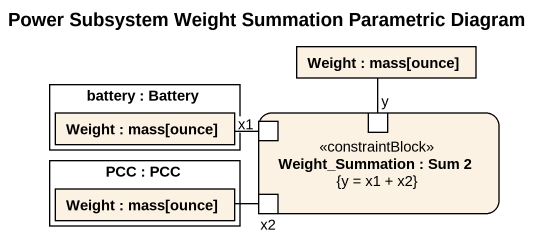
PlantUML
@startuml
title Power Subsystem Weight Summation Parametric Diagram
rectangle "battery : Battery" as battery {
  rectangle "Weight : mass[ounce]" as Weight_2
}
rectangle "Weight : mass[ounce]" as Weight
rectangle "PCC : PCC" as PCC {
  rectangle "Weight : mass[ounce]" as Weight_3
}
rectangle "Weight_Summation : Sum 2\n{y = x1 + x2}" as Weight_Summation <<constraintBlock>> {
  port x1
  port y
  port x2
}
Weight -- y
x1 -left- Weight_2
Weight_3 -right- x2
@enduml
